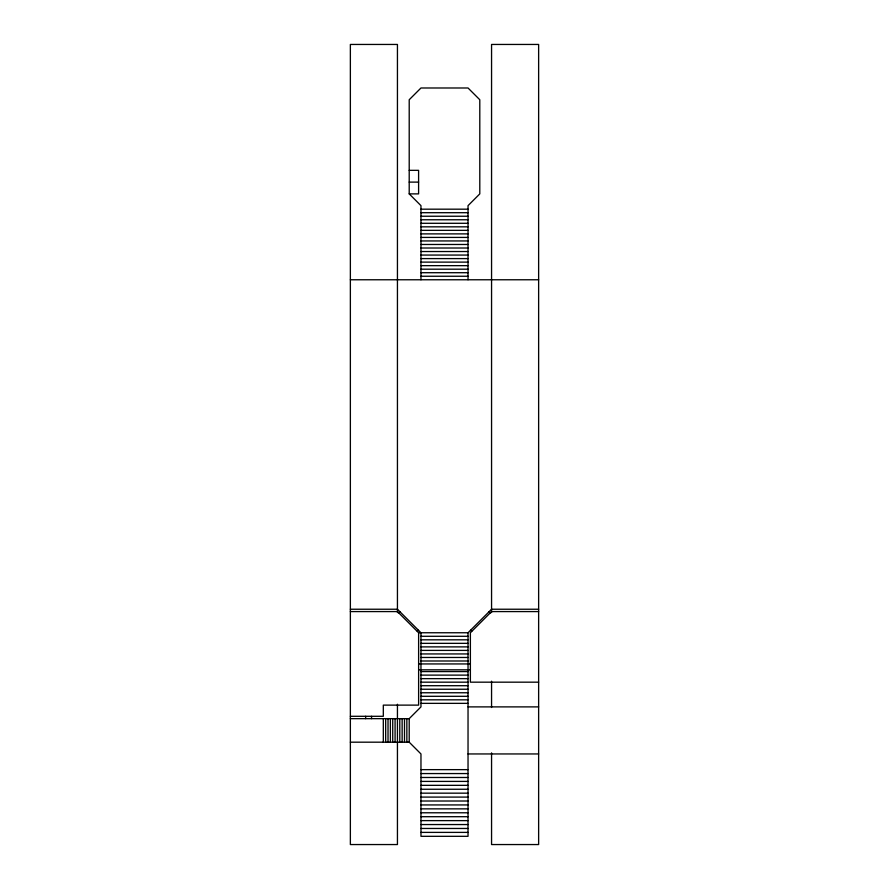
<?xml version="1.0" encoding="UTF-8"?>
<svg xmlns="http://www.w3.org/2000/svg" width="889" height="889" viewBox="0 0 889 889"><rect width="100%" height="100%" fill="white"/><g stroke="black" fill="none" stroke-linecap="round" stroke-linejoin="round"><path stroke-width="1.33" d="M398.75 612.899L399.928 611.721M417.297 631.434L418.475 630.268M350.366 742.182L409.207 742.182L420.964 753.95L420.964 836.316L468.036 836.316L468.036 632.757L491.561 609.232L538.634 609.232M350.366 718.656L409.207 718.656L420.964 706.888L420.964 632.757L397.439 609.232L350.366 609.232M409.207 170.344L418.597 170.344L418.597 193.88L409.207 193.88L409.207 99.746L420.964 87.989L468.036 87.989L479.793 99.746L479.793 193.88L468.036 205.648L468.036 279.768M409.207 182.112L418.597 182.112M420.964 209.182L468.036 209.182M420.964 212.704L468.036 212.704M420.964 216.238L468.036 216.238M420.964 219.761L468.036 219.761M420.964 223.295L468.036 223.295M420.964 226.828L468.036 226.828M420.964 230.351L468.036 230.351M420.964 233.885L468.036 233.885M420.964 237.419L468.036 237.419M420.964 240.941L468.036 240.941M420.964 244.475L468.036 244.475M420.964 248.009L468.036 248.009M420.964 251.531L468.036 251.531M420.964 255.065L468.036 255.065M420.964 258.599L468.036 258.599M420.964 262.122L468.036 262.122M420.964 265.655L468.036 265.655M420.964 269.189L468.036 269.189M420.964 272.712L468.036 272.712M420.964 276.246L468.036 276.246M350.366 279.768L538.634 279.768M350.366 611.576L397.439 611.576L418.619 632.757L418.619 705.121L383.315 705.121L383.315 716.301L350.366 716.301M538.634 611.576L491.561 611.576L470.381 632.757L470.381 682.174L538.634 682.174M418.619 632.757L468.036 632.757M420.964 636.291L468.036 636.291M420.964 639.813L468.036 639.813M420.964 643.347L468.036 643.347M420.964 646.881L468.036 646.881M420.964 650.404L468.036 650.404M420.964 653.937L468.036 653.937M420.964 657.471L468.036 657.471M420.964 660.994L468.036 660.994M418.619 663.939L470.381 663.939M418.619 669.817L470.381 669.817M420.964 671.584L468.036 671.584M420.964 675.118L468.036 675.118M420.964 678.651L468.036 678.651M420.964 682.174L468.036 682.174M420.964 685.708L468.036 685.708M420.964 689.242L468.036 689.242M420.964 692.764L468.036 692.764M420.964 696.298L468.036 696.298M420.964 699.821L468.036 699.821M420.964 703.355L468.036 703.355M468.036 706.888L538.634 706.888M468.036 753.95L538.634 753.95M420.964 769.641L468.036 769.641M420.964 773.563L468.036 773.563M420.964 777.486L468.036 777.486M420.964 781.409L468.036 781.409M420.964 785.331L468.036 785.331M420.964 789.254L468.036 789.254M420.964 793.166L468.036 793.166M420.964 797.089L468.036 797.089M420.964 801.011L468.036 801.011M420.964 804.934L468.036 804.934M420.964 808.857L468.036 808.857M420.964 812.779L468.036 812.779M420.964 816.702L468.036 816.702M420.964 820.625L468.036 820.625M420.964 824.548L468.036 824.548M420.964 828.47L468.036 828.47M420.964 832.393L468.036 832.393M409.207 193.88L420.964 205.648L420.964 279.768M489.072 611.721L490.25 612.899M470.525 630.268L471.703 631.434M491.561 612.577L491.561 44.45L538.634 44.45L538.634 844.55L491.561 844.55L491.561 752.872M491.561 681.207L491.561 707.511M409.207 718.656L409.207 742.182M406.851 718.656L406.851 742.182M404.495 718.656L404.495 742.182M402.139 718.656L402.139 742.182M399.783 718.656L399.783 742.182M397.439 612.577L397.439 44.45L350.366 44.45L350.366 844.55L397.439 844.55L397.439 704.255M395.083 718.656L395.083 742.182M392.727 718.656L392.727 742.182M390.371 718.656L390.371 742.182M388.026 718.656L388.026 742.182M385.67 718.656L385.67 742.182M383.315 718.656L383.315 742.182M371.546 716.301L371.546 718.656M365.668 716.301L365.668 718.656"/></g></svg>
